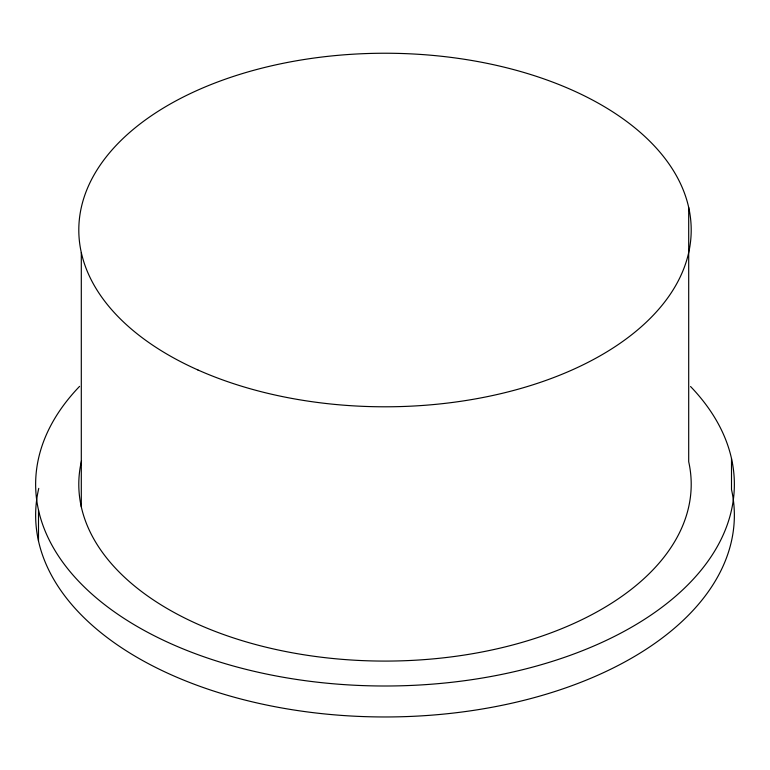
<?xml version="1.0" encoding="UTF-8"?>
<svg xmlns="http://www.w3.org/2000/svg" width="770" height="770" viewBox="0 0 770 770"><rect width="100%" height="100%" fill="white"/><g stroke="black" fill="none" stroke-linecap="round" stroke-linejoin="round"><path stroke-width="1.16" d="M731.5 458.545L731.5 489.518A349.359 201.702 0 0 1 383.999 716.966A349.359 201.702 0 0 1 38.76 488.373M688.698 207.448L688.698 461.721A306.2 176.782 0 0 1 384.124 661.084A306.2 176.782 0 0 1 81.533 460.72M81.302 252.589L81.302 506.872M38.5 510.058L38.5 541.021M690.565 386.521A349.359 201.702 0 0 1 384.856 686.003A349.359 201.702 0 0 1 79.58 386.367M197.9 369.956A306.2 176.782 0 0 0 688.467 253.59A306.2 176.782 0 0 0 268.634 66.499A306.2 176.782 0 0 0 197.9 369.956"/></g></svg>
